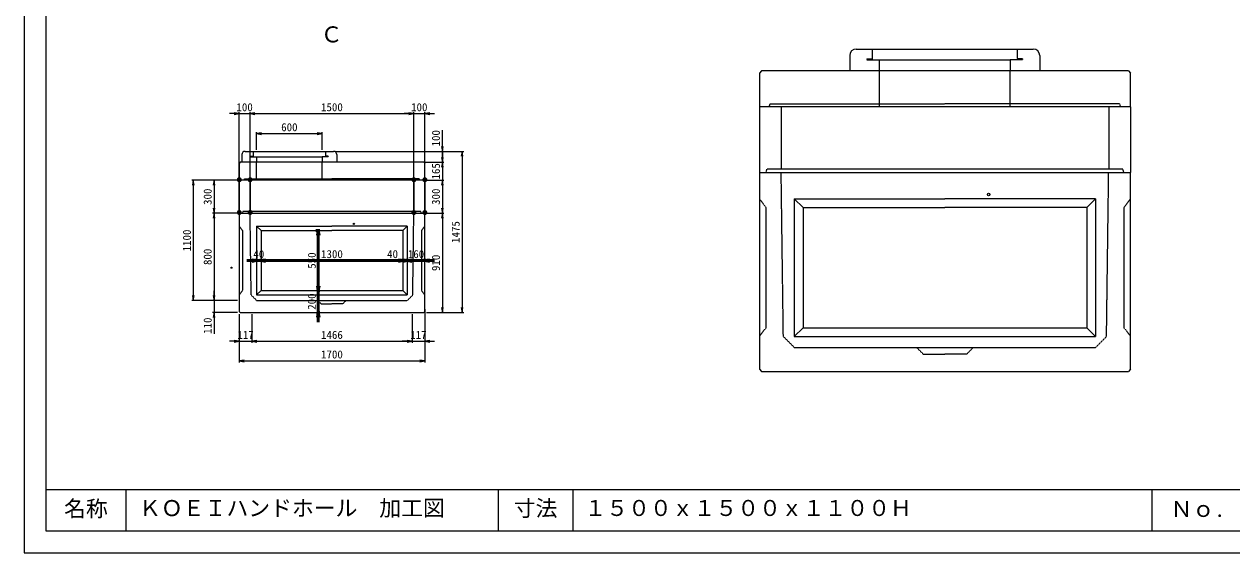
# Model space of a CAD drawing. Units: millimetres, scale not verified. Extents: x -420 to 421, y -297 to 297.
# Drawn here: x -420 to 133, y -297 to -55 of the extents above; entities that cross this region are included whole.
import ezdxf
from ezdxf.enums import TextEntityAlignment as Align

# ---------------------------------------------------------------- set-up
doc = ezdxf.new("R2010")
doc.units = ezdxf.units.MM
doc.header["$PDMODE"] = 32
doc.header["$PDSIZE"] = 0.5
doc.linetypes.add('USER2', pattern=[4.7625, 3.175, -1.5875])
doc.layers.add('0-0', color=7, linetype='Continuous')
for name, color, linetype, lineweight in [('0-1_0', 9, 'Continuous', 25), ('0-2_dims', 7, 'Continuous', 18), ('0-3_pen1実線', 4, 'Continuous', 13), ('0-4_pen3実線', 7, 'Continuous', 25), ('0-5_pen4実線', 7, 'Continuous', 25), ('0-6_pen2破線', 3, 'USER2', 25), ('0-8_鉄筋１', 7, 'Continuous', 50)]:
    doc.layers.add(name, color=color, linetype=linetype, lineweight=lineweight)
doc.styles.add('ＭＳ ゴシック', font='')
doc.styles.get('ＭＳ ゴシック').set_extended_font_data('MS Gothic')

# ---------------------------------------------------------------- blocks, each defined once
blk = doc.blocks.new('部分図 1')
at = {"layer": '0-1_0'}
blk.add_lwpolyline([(0, 0), (16824, 0), (16824, 11878), (0, 11878)], close=True, dxfattribs=at)
at = {"layer": '0-2_dims'}
for p, q in [((3830.5, 3673), (3830.5, 3868)), ((2849.5, 3673), (3845.5, 3673)), ((2879.5, 3673), (4026.5, 3673)), ((3830.5, 3673), (3830.5, 3573)), ((3830.5, 3573), (3830.5, 3663)), ((4011.5, 3673), (4011.5, 2198)), ((3674.5, 3573), (3845.5, 3573)), ((3674.5, 3573), (3845.5, 3573)), ((3830.5, 3573), (3830.5, 3483)), ((3830.5, 3573), (3830.5, 3408)), ((1939.5, 3408), (1534.5, 3408)), ((1549.5, 3408), (1549.5, 2308)), ((1954.5, 3408), (1724.5, 3408)), ((1739.5, 3408), (1739.5, 3108)), ((3674.5, 3408), (3845.5, 3408)), ((3674.5, 3408), (3845.5, 3408)), ((3830.5, 3408), (3830.5, 3318)), ((3830.5, 3408), (3830.5, 3108)), ((1954.5, 3108), (1724.5, 3108)), ((1939.5, 3108), (1724.5, 3108)), ((1739.5, 3108), (1739.5, 2308)), ((3684.5, 3108), (3845.5, 3108)), ((3699.5, 3108), (3845.5, 3108)), ((3830.5, 3108), (3830.5, 2198)), ((1739.5, 2308), (1739.5, 2398)), ((1939.5, 2308), (1534.5, 2308)), ((1954.5, 2308), (1724.5, 2308)), ((1954.5, 2308), (1724.5, 2308)), ((1739.5, 2308), (1739.5, 2198)), ((1954.5, 2198), (1724.5, 2198)), ((1739.5, 2198), (1739.5, 2003)), ((3684.5, 2198), (3845.5, 2198)), ((3699.5, 2198), (4026.5, 2198))]:
    blk.add_line(p, q, dxfattribs=at)
for points in [[(3823, 3718), (3830.5, 3673), (3838, 3718)], [(4019, 3628), (4011.5, 3673), (4004, 3628)], [(3823, 3618), (3830.5, 3573), (3838, 3618)], [(3838, 3528), (3830.5, 3573), (3823, 3528)], [(1557, 3363), (1549.5, 3408), (1542, 3363)], [(1747, 3363), (1739.5, 3408), (1732, 3363)], [(3838, 3363), (3830.5, 3408), (3823, 3363)], [(3838, 3363), (3830.5, 3408), (3823, 3363)], [(1732, 3153), (1739.5, 3108), (1747, 3153)], [(1747, 3063), (1739.5, 3108), (1732, 3063)], [(3823, 3153), (3830.5, 3108), (3838, 3153)], [(3838, 3063), (3830.5, 3108), (3823, 3063)], [(1542, 2353), (1549.5, 2308), (1557, 2353)], [(1732, 2353), (1739.5, 2308), (1747, 2353)], [(1732, 2353), (1739.5, 2308), (1747, 2353)], [(3823, 2243), (3830.5, 2198), (3838, 2243)], [(4004, 2243), (4011.5, 2198), (4019, 2243)], [(1747, 2153), (1739.5, 2198), (1732, 2153)]]:
    blk.add_lwpolyline(points, dxfattribs=at)
at = {"layer": '0-2_dims', "color": 2}
blk.add_circle((8834, 3278.4), 11, dxfattribs=at)
at = {"layer": '0-3_pen1実線'}
for p, q in [((9032, 4503.08), (9037.96, 4509.03)), ((2729.5, 3620.02), (2732.48, 3623))]:
    blk.add_line(p, q, dxfattribs=at)
at = {"layer": '0-4_pen3実線'}
for p, q in [((7562, 4549.03), (7562, 4409.03)), ((7622, 4609.03), (9242, 4609.03)), ((9302, 4549.03), (9302, 4409.03)), ((6754, 4409), (6734, 4389)), ((6734, 4389), (6734, 4079)), ((10114, 4409), (6754, 4409)), ((10114, 4409), (10134, 4389)), ((10134, 4079), (10134, 4389)), ((1969.5, 4018), (1879.5, 4018)), ((1969.5, 3124), (1969.5, 4033)), ((1969.5, 4018), (2069.3, 4018)), ((2069.3, 3127.5), (2069.3, 4033)), ((2069.3, 3127.5), (2069.3, 4033)), ((2069.3, 4018), (2159.3, 4018)), ((2069.3, 4018), (3569.29, 4018)), ((3569.29, 4018), (3479.29, 4018)), ((3569.29, 3127.5), (3569.29, 4033)), ((3569.29, 3127.5), (3569.29, 4033)), ((3569.29, 4018), (3669.5, 4018)), ((3669.5, 3122.69), (3669.5, 4033)), ((3669.5, 4018), (3759.5, 4018)), ((10134, 4079), (6734, 4079)), ((10134, 4079), (10134, 3479)), ((2129.5, 3688), (2129.5, 3850)), ((2129.5, 3835), (2729.5, 3835)), ((2729.5, 3688), (2729.5, 3850)), ((2024.5, 3673), (2834.5, 3673)), ((1979.5, 3573), (1969.5, 3563)), ((1969.5, 3563), (1969.5, 3408)), ((3659.5, 3573), (1979.5, 3573)), ((1994.5, 3643), (1994.5, 3573)), ((2864.5, 3643), (2864.5, 3573)), ((3659.5, 3573), (3669.5, 3563)), ((3669.5, 3408), (3669.5, 3563)), ((6734, 3479), (6734, 1679)), ((10134, 1679), (10134, 3479)), ((3669.5, 3408), (1969.5, 3408)), ((3669.5, 3408), (3669.5, 3108)), ((7054, 3239), (8434, 3239)), ((7054, 3239), (7054, 1979)), ((7134, 3159), (7054, 3239)), ((9814, 3239), (8434, 3239)), ((9734, 3159), (9814, 3239)), ((9814, 3239), (9814, 1979)), ((1969.5, 3109), (1969.5, 2209)), ((3669.5, 2209), (3669.5, 3109)), ((7134, 3159), (7134, 2059)), ((7134, 3159), (8434, 3159)), ((9734, 3159), (8434, 3159)), ((9734, 3159), (9734, 2059)), ((2129.5, 2989), (2819.5, 2989)), ((2129.5, 2989), (2129.5, 2359)), ((2169.5, 2949), (2129.5, 2989)), ((3509.5, 2989), (2819.5, 2989)), ((3469.5, 2949), (3509.5, 2989)), ((3509.5, 2989), (3509.5, 2359)), ((2169.5, 2949), (2169.5, 2399)), ((2169.5, 2949), (2819.5, 2949)), ((3469.5, 2949), (2819.5, 2949)), ((3469.5, 2949), (3469.5, 2399)), ((2169.5, 2399), (2129.5, 2359)), ((2129.5, 2359), (2819.5, 2359)), ((2169.5, 2399), (2819.5, 2399)), ((2819.5, 2399), (3469.5, 2399)), ((2819.5, 2359), (3508.84, 2359.66)), ((3469.5, 2399), (3509.5, 2359)), ((3669.5, 2228), (3669.5, 1920)), ((1969.5, 2209), (1979.5, 2199)), ((1969.5, 2184), (1969.5, 1920)), ((1969.5, 2103), (1969.5, 1741)), ((1979.5, 2199), (3659.5, 2199)), ((2086.3, 2184), (2086.3, 1920)), ((2086.3, 2184), (2086.3, 1920)), ((3552.5, 2184), (3552.5, 1920)), ((3552.5, 2184), (3552.5, 1920)), ((3669.5, 2209), (3659.5, 2199)), ((3669.5, 2078), (3669.5, 1741)), ((7134, 2059), (7054, 1979)), ((7134, 2059), (8434, 2059)), ((8434, 2059), (9734, 2059)), ((9734, 2059), (9814, 1979)), ((1969.5, 1935), (1879.5, 1935)), ((1969.5, 1935), (2086.3, 1935)), ((2086.3, 1935), (2176.3, 1935)), ((2086.3, 1935), (3552.5, 1935)), ((3552.5, 1935), (3462.5, 1935)), ((3552.5, 1935), (3669.5, 1935)), ((3669.5, 1935), (3759.5, 1935)), ((7054, 1979), (8434, 1979)), ((8434, 1979), (9812.68, 1980.32)), ((1969.5, 1756), (3669.5, 1756)), ((6734, 1679), (6754, 1659)), ((10134, 1679), (10114, 1659)), ((6754, 1659), (10114, 1659)), ((931, 580), (931, 200)), ((5025, 580), (5025, 200))]:
    blk.add_line(p, q, dxfattribs=at)
for points in [[(1924.5, 4010.5), (1969.5, 4018), (1924.5, 4025.5)], [(2114.3, 4025.5), (2069.3, 4018), (2114.3, 4010.5)], [(2114.3, 4025.5), (2069.3, 4018), (2114.3, 4010.5)], [(3524.29, 4010.5), (3569.29, 4018), (3524.29, 4025.5)], [(3524.29, 4010.5), (3569.29, 4018), (3524.29, 4025.5)], [(3714.5, 4025.5), (3669.5, 4018), (3714.5, 4010.5)], [(6734, 4079), (6734, 3479), (10134, 3479)], [(2174.5, 3842.5), (2129.5, 3835), (2174.5, 3827.5)], [(2684.5, 3827.5), (2729.5, 3835), (2684.5, 3842.5)], [(1969.5, 3408), (1969.5, 3108), (3669.5, 3108)], [(1924.5, 1927.5), (1969.5, 1935), (1924.5, 1942.5)], [(2131.3, 1942.5), (2086.3, 1935), (2131.3, 1927.5)], [(2131.3, 1942.5), (2086.3, 1935), (2131.3, 1927.5)], [(3507.5, 1927.5), (3552.5, 1935), (3507.5, 1942.5)], [(3507.5, 1927.5), (3552.5, 1935), (3507.5, 1942.5)], [(3714.5, 1942.5), (3669.5, 1935), (3714.5, 1927.5)], [(2014.5, 1763.5), (1969.5, 1756), (2014.5, 1748.5)], [(3624.5, 1748.5), (3669.5, 1756), (3624.5, 1763.5)]]:
    blk.add_lwpolyline(points, dxfattribs=at)
blk.add_circle((3019.4, 3009.1), 5.6, dxfattribs=at)
for centre, radius, start, end in [((7622, 4549.03), 60, 90, 180), ((9242, 4549.03), 60, 0, 90), ((2024.5, 3643), 30, 90, 180), ((2834.5, 3643), 30, 0, 90)]:
    blk.add_arc(centre, radius, start, end, dxfattribs=at)
blk.add_point((1899.11, 2608.71), dxfattribs=at)
at = {"layer": '0-5_pen4実線'}
for p, q in [((200, 580), (16610, 580)), ((4340.3, 580), (4340.3, 200)), ((10328, 580), (10328, 200))]:
    blk.add_line(p, q, dxfattribs=at)
blk.add_lwpolyline([(200, 200), (16610, 200), (16610, 11452), (200, 11452)], close=True, dxfattribs=at)
at = {"layer": '0-6_pen2破線'}
for p, q in [((7768, 4609.03), (7768, 4509.03)), ((9096, 4609.03), (9096, 4521.03)), ((7720, 4521.03), (7720, 4509.03)), ((7720, 4521.03), (7768, 4521.03)), ((7720, 4509.03), (9032, 4509.03)), ((7832, 4509.03), (7832, 4409.03)), ((9144, 4509.03), (9032, 4509.03)), ((9032, 4509.03), (9032, 4409.03)), ((9144, 4521.03), (9096, 4521.03)), ((9144, 4521.03), (9144, 4509.03)), ((7833.2, 4079), (7833.2, 4409)), ((9032, 4078.2), (9032, 4408.2)), ((6824, 4079), (6834, 4109)), ((6834, 4109), (8434, 4109)), ((6934, 4079), (6934, 3509)), ((9934, 4079), (9934, 3509)), ((2097.5, 3673), (2097.5, 3623)), ((2761.5, 3673), (2761.5, 3629)), ((2073.5, 3629), (2073.5, 3623)), ((2073.5, 3629), (2097.5, 3629)), ((2073.5, 3623), (2729.5, 3623)), ((2129.5, 3623), (2129.5, 3573)), ((2129.5, 3408), (2129.5, 3573)), ((2785.5, 3623), (2729.5, 3623)), ((2729.5, 3623), (2729.5, 3573)), ((2729.5, 3408), (2729.5, 3573)), ((2785.5, 3629), (2761.5, 3629)), ((2785.5, 3629), (2785.5, 3623)), ((6794, 3479), (6804, 3509)), ((8434, 3509), (6804, 3509)), ((6954, 1979), (6934, 3479)), ((10064, 3509), (8434, 3509)), ((9914, 1979), (9933.61, 3479)), ((10074, 3479), (10064, 3509)), ((2014.5, 3408), (2019.5, 3423)), ((2019.5, 3423), (2819.5, 3423)), ((2069.5, 3408), (2069.5, 3123)), ((3569.5, 3408), (3569.5, 3123)), ((6734, 3239), (6794, 3159)), ((10134, 3239), (10074, 3159)), ((1999.5, 3108), (2004.5, 3123)), ((2819.5, 3123), (2004.5, 3123)), ((2079.5, 2359), (2069.5, 3109)), ((3634.5, 3123), (2819.5, 3123)), ((3559.5, 2359), (3569.3, 3109)), ((3639.5, 3108), (3634.5, 3123)), ((6794, 3159), (6794, 2059)), ((10074, 3159), (10074, 2059)), ((1969.5, 2989), (1999.5, 2949)), ((3669.5, 2989), (3639.5, 2949)), ((1999.5, 2949), (1999.5, 2399)), ((3639.5, 2949), (3639.5, 2399)), ((1999.5, 2399), (1969.5, 2359)), ((2129.5, 2309), (2079.5, 2359)), ((3509.5, 2309), (3559.5, 2359)), ((3639.5, 2399), (3669.5, 2359)), ((2129.5, 2309), (2819.5, 2309)), ((2689.5, 2309), (2719.5, 2279)), ((2719.5, 2279), (2819.5, 2279)), ((2819.5, 2309), (3509.5, 2309)), ((2919.5, 2279), (2819.5, 2279)), ((2949.5, 2309), (2919.5, 2279)), ((6794, 2059), (6734, 1979)), ((10074, 2059), (10134, 1979)), ((7054, 1879), (6954, 1979)), ((9814, 1879), (9914, 1979)), ((7054, 1879), (8434, 1879)), ((8174, 1879), (8234, 1819)), ((8234, 1819), (8434, 1819)), ((8434, 1879), (9814, 1879)), ((8634, 1819), (8434, 1819)), ((8694, 1879), (8634, 1819))]:
    blk.add_line(p, q, dxfattribs=at)
for points in [[(10044, 4079), (10034, 4109), (8434, 4109)], [(3624.5, 3408), (3619.5, 3423), (2819.5, 3423)]]:
    blk.add_lwpolyline(points, dxfattribs=at)
at = {"layer": '0-8_鉄筋１'}
for p, q in [((2672, 2949), (2708.5, 2949)), ((2693.5, 2949), (2693.5, 2399)), ((2129.5, 2674), (2039.5, 2674)), ((2129.5, 2674), (2129.5, 2689)), ((2129.5, 2674), (2169.5, 2674)), ((2169.5, 2674), (2169.5, 2689)), ((2169.5, 2674), (2169.5, 2689)), ((2169.5, 2674), (2259.5, 2674)), ((2169.5, 2674), (3469.5, 2674)), ((3469.5, 2674), (3324.5, 2674)), ((3509.5, 2674), (3419.5, 2674)), ((3469.5, 2674), (3469.5, 2689)), ((3469.5, 2674), (3469.5, 2689)), ((3469.5, 2674), (3509.5, 2674)), ((3509.5, 2674), (3509.5, 2689)), ((3509.5, 2674), (3509.5, 2689)), ((3509.5, 2674), (3599.5, 2674)), ((3509.5, 2674), (3669.5, 2674)), ((3669.5, 2674), (3669.5, 2689)), ((3669.5, 2674), (3759.5, 2674)), ((2693.5, 2399), (2693.5, 2489)), ((2693.5, 2399), (2708.5, 2399)), ((2693.5, 2399), (2708.5, 2399)), ((2693.5, 2399), (2693.5, 2199)), ((2693.5, 2199), (2708.5, 2199)), ((2693.5, 2199), (2693.5, 2109))]:
    blk.add_line(p, q, dxfattribs=at)
for points in [[(2701, 2904), (2693.5, 2949), (2686, 2904)], [(2084.5, 2666.5), (2129.5, 2674), (2084.5, 2681.5)], [(2214.5, 2681.5), (2169.5, 2674), (2214.5, 2666.5)], [(2214.5, 2681.5), (2169.5, 2674), (2214.5, 2666.5)], [(3424.5, 2666.5), (3469.5, 2674), (3424.5, 2681.5)], [(3424.5, 2666.5), (3469.5, 2674), (3424.5, 2681.5)], [(3464.5, 2666.5), (3509.5, 2674), (3464.5, 2681.5)], [(3554.5, 2681.5), (3509.5, 2674), (3554.5, 2666.5)], [(3714.5, 2681.5), (3669.5, 2674), (3714.5, 2666.5)], [(2686, 2444), (2693.5, 2399), (2701, 2444)], [(2686, 2444), (2693.5, 2399), (2701, 2444)], [(2701, 2154), (2693.5, 2199), (2686, 2154)]]:
    blk.add_lwpolyline(points, dxfattribs=at)
at = {"layer": '0-2_dims', "style": 'ＭＳ ゴシック'}
blk.add_text('Ｃ', height=146.6, dxfattribs=at).set_placement((2715.71, 4626), align=Align.BOTTOM_LEFT)
for s, p in [('100', (3830, 3718)), ('165', (3830, 3415.5)), ('300', (1739, 3183)), ('300', (3830, 3183)), ('1475', (4011, 2835.5)), ('1100', (1549, 2758)), ('800', (1739, 2633)), ('910', (3830, 2578)), ('110', (1739, 2003))]:
    blk.add_text(s, height=73.31, rotation=90, dxfattribs=at).set_placement(p, align=Align.BOTTOM_LEFT)
at = {"layer": '0-4_pen3実線', "style": 'ＭＳ ゴシック'}
for s, height, p in [('100', 73.31, (1944.4, 4018.5)), ('1500', 73.31, (2719.3, 4018.5)), ('100', 73.31, (3544.4, 4018.5)), ('600', 73.31, (2354.5, 3835.5)), ('●', 36.66, (1944.7, 3383)), ('●', 36.66, (2044.3, 3383)), ('●', 36.66, (3543.9, 3383)), ('●', 36.66, (3644.5, 3383)), ('●', 36.66, (1944.9, 3083.3)), ('●', 36.66, (2044.6, 3083.7)), ('●', 36.66, (3544.4, 3083.1)), ('●', 36.66, (3644.5, 3083)), ('117', 73.31, (1952.9, 1935.5)), ('1466', 73.31, (2719.4, 1935.5)), ('117', 73.31, (3536, 1935.5)), ('1700', 73.31, (2719.5, 1756.5)), ('名称', 146.6, (366, 287)), ('ＫＯＥＩハンドホール\u3000加工図', 146.6, (1053, 292)), ('寸法', 146.6, (4484.2, 291)), ('１５００ｘ１５００ｘ１１００Ｈ', 146.6, (5132, 293)), ('Ｎｏ.', 146.6, (10500.7, 284.33))]:
    blk.add_text(s, height=height, dxfattribs=at).set_placement(p, align=Align.BOTTOM_LEFT)
at = {"layer": '0-8_鉄筋１', "style": 'ＭＳ ゴシック'}
for s, p in [('40', (2099.5, 2674.5)), ('1300', (2719.5, 2674.5)), ('40', (3324.5, 2674.5)), ('160', (3514.5, 2674.5))]:
    blk.add_text(s, height=73.31, dxfattribs=at).set_placement(p, align=Align.BOTTOM_LEFT)
for s, p in [('550', (2693, 2599)), ('200', (2693, 2224))]:
    blk.add_text(s, height=73.31, rotation=90, dxfattribs=at).set_placement(p, align=Align.BOTTOM_LEFT)

msp = doc.modelspace()

# ---------------------------------------------------------------- block references
at = {"layer": '0-0', "xscale": 0.05, "yscale": 0.05}
msp.add_blockref('部分図 1', (-420.5, -297), dxfattribs=at)

doc.saveas('drawing.dxf')
